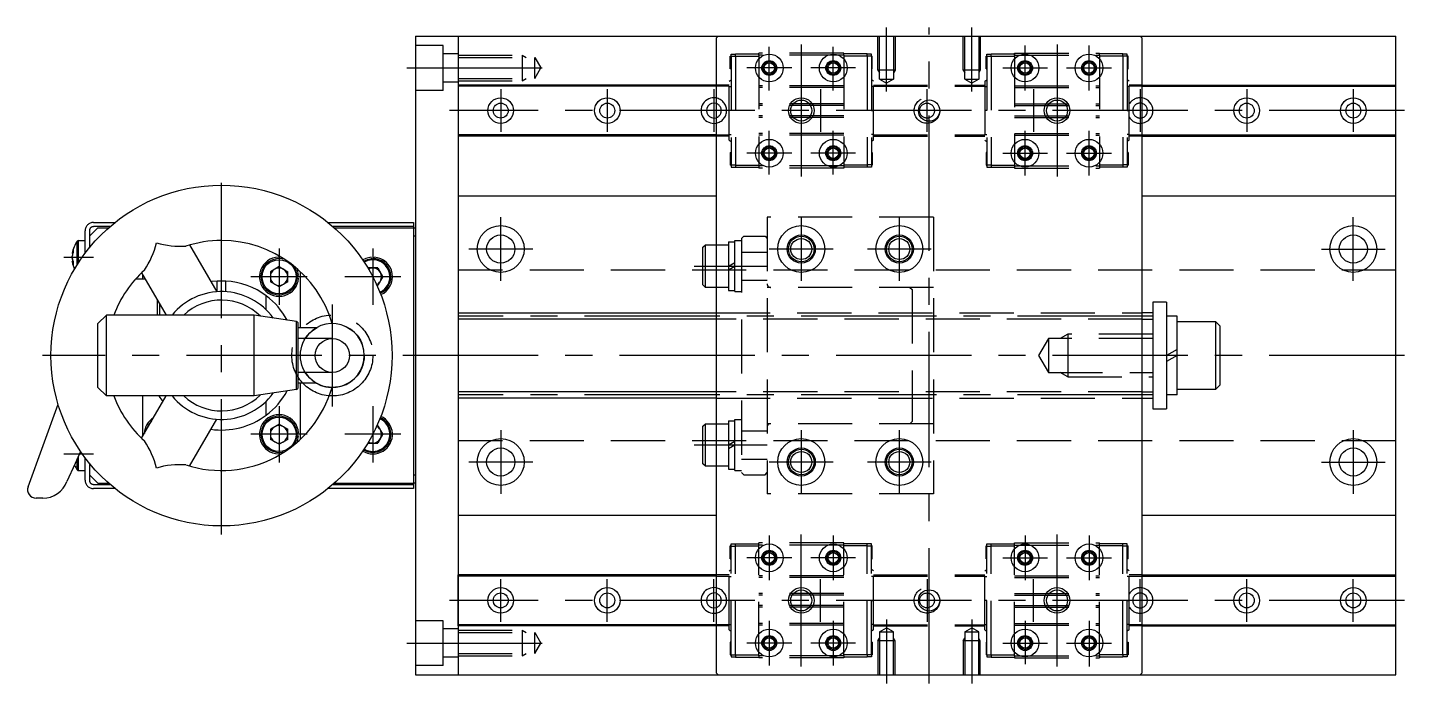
# Model space of a CAD drawing. Extents: x -106 to 482, y -54 to 363.
# Drawn here: x 158.9 to 481.9, y 208.6 to 362.6 of the extents above; entities that cross this region are included whole.
import ezdxf

# ---------------------------------------------------------------- set-up
doc = ezdxf.new("R2010")
doc.units = 0
for name, pattern in [('CENTER', [50.8, 31.75, -6.35, 6.35, -6.35]), ('DASHED', [19.05, 12.7, -6.35]), ('PHANTOM', [63.5, 31.75, -6.35, 6.35, -6.35, 6.35, -6.35])]:
    doc.linetypes.add(name, pattern=pattern)
doc.layers.get('0').update_dxf_attribs({"linetype": 'CONTINUOUS'})
doc.layers.add('CENTER', color=1, linetype='CENTER')

msp = doc.modelspace()

# ---------------------------------------------------------------- linework, layer by layer
at = {"color": 7, "linetype": 'CONTINUOUS'}
for p, q in [((249.89, 360.59), (479.89, 360.59)), ((249.89, 360.59), (249.89, 210.59)), ((259.89, 360.59), (259.89, 210.59)), ((320.39, 360.09), (320.89, 360.59)), ((320.39, 360.09), (320.39, 211.09)), ((420.39, 360.09), (419.89, 360.59)), ((420.39, 211.09), (420.39, 360.09)), ((479.89, 210.59), (479.89, 360.59)), ((320.39, 349.09), (259.89, 349.09)), ((259.89, 349.09), (259.89, 337.09)), ((420.39, 349.09), (479.89, 349.09)), ((320.39, 348.79), (259.89, 348.79)), ((420.39, 348.79), (479.89, 348.79)), ((320.39, 337.39), (259.89, 337.39)), ((320.39, 337.09), (259.89, 337.09)), ((420.39, 337.39), (479.89, 337.39)), ((420.39, 337.09), (479.89, 337.09)), ((259.89, 323.09), (320.39, 323.09)), ((420.39, 323.09), (479.89, 323.09)), ((175.39, 315.59), (173.39, 313.59)), ((175.39, 315.59), (177.93, 315.59)), ((230.85, 315.59), (249.39, 315.59)), ((249.39, 315.59), (249.39, 255.59)), ((249.39, 315.59), (249.89, 315.59)), ((249.89, 313.59), (249.39, 313.59)), ((170.55, 311.54), (170.55, 312.45)), ((170.55, 306.93), (170.55, 311.54)), ((170.84, 311.65), (170.84, 312.59)), ((170.84, 312.59), (172.39, 312.59)), ((170.84, 307.38), (170.84, 311.65)), ((196.91, 311.54), (203.26, 300.55)), ((317.29, 310.99), (317.89, 311.59)), ((317.29, 302.19), (317.29, 310.99)), ((317.89, 301.59), (317.89, 311.59)), ((317.89, 311.59), (320.39, 311.59)), ((169.37, 309.59), (169.37, 309.6)), ((169.37, 309.59), (169.37, 309.55)), ((169.37, 308.43), (169.37, 308.92)), ((169.37, 308.43), (169.37, 308.26)), ((169.37, 307.58), (169.37, 307.64)), ((239.56, 308.33), (239.53, 308.68)), ((240.22, 308.33), (240.25, 308.68)), ((185.66, 305.04), (191.4, 295.09)), ((185.89, 304.64), (185.89, 303.59)), ((186.29, 303.94), (186.32, 303.59)), ((217.89, 306.45), (215.85, 305.27)), ((215.85, 305.27), (215.85, 302.91)), ((217.89, 306.45), (219.93, 305.27)), ((219.93, 302.91), (219.93, 305.27)), ((222.13, 304.43), (222.47, 304.45)), ((222.13, 303.76), (222.47, 303.73)), ((222.89, 292.09), (222.89, 305.26)), ((241.07, 306.14), (238.71, 306.14)), ((241.07, 306.14), (242.25, 304.09)), ((242.25, 304.09), (241.07, 302.05)), ((184.26, 303.59), (186.49, 303.59)), ((203.39, 300.56), (203.39, 303.06)), ((205.39, 303.06), (203.39, 303.06)), ((205.39, 300.56), (205.39, 303.06)), ((217.89, 301.74), (215.85, 302.91)), ((219.93, 302.91), (217.89, 301.74)), ((240.85, 302.05), (241.07, 302.05)), ((317.89, 301.59), (317.29, 302.19)), ((320.39, 301.59), (317.89, 301.59)), ((189.39, 295.09), (189.39, 298.57)), ((189.89, 295.09), (189.89, 297.71)), ((214.89, 296.3), (214.89, 299.59)), ((422.89, 298.09), (422.89, 273.09)), ((426.09, 298.09), (422.89, 298.09)), ((426.09, 298.09), (426.09, 273.09)), ((177.39, 295.09), (175.39, 293.09)), ((212.06, 295.09), (177.39, 295.09)), ((177.39, 276.09), (177.39, 295.09)), ((212.06, 276.09), (212.06, 295.09)), ((221.97, 293.54), (212.06, 295.09)), ((259.89, 295.59), (320.39, 295.59)), ((422.89, 295.59), (420.39, 295.59)), ((422.89, 295.59), (422.89, 275.59)), ((426.09, 294.79), (426.09, 276.39)), ((428.59, 294.79), (426.09, 294.79)), ((428.59, 276.39), (428.59, 294.79)), ((175.39, 278.09), (175.39, 293.09)), ((221.97, 277.64), (221.97, 293.54)), ((222.39, 278.14), (222.39, 293.05)), ((226.65, 292.09), (222.39, 292.09)), ((428.59, 293.59), (437.59, 293.59)), ((437.59, 293.59), (437.59, 277.59)), ((437.59, 293.59), (438.59, 292.59)), ((438.59, 292.59), (438.59, 278.59)), ((230.39, 289.59), (222.39, 289.59)), ((428.59, 287.04), (426.09, 285.59)), ((428.59, 285.59), (426.09, 284.15)), ((230.39, 281.59), (222.39, 281.59)), ((177.39, 276.09), (175.39, 278.09)), ((226.65, 279.09), (222.39, 279.09)), ((222.89, 265.93), (222.89, 279.09)), ((438.59, 278.59), (437.59, 277.59)), ((212.06, 276.09), (177.39, 276.09)), ((185.66, 266.15), (191.4, 276.09)), ((185.89, 276.09), (185.89, 266.55)), ((221.97, 277.64), (212.06, 276.09)), ((214.89, 271.59), (214.89, 274.88)), ((320.39, 275.59), (259.89, 275.59)), ((420.39, 275.59), (422.89, 275.59)), ((428.59, 276.39), (426.09, 276.39)), ((437.59, 277.59), (428.59, 277.59)), ((159.01, 254.78), (166.06, 274.15)), ((422.89, 273.09), (426.09, 273.09)), ((196.91, 259.65), (203.26, 270.64)), ((217.89, 269.45), (215.85, 268.27)), ((215.85, 268.27), (215.85, 265.91)), ((217.89, 269.45), (219.93, 268.27)), ((219.93, 265.91), (219.93, 268.27)), ((241.07, 269.14), (240.85, 269.14)), ((241.07, 269.14), (242.25, 267.09)), ((317.29, 268.99), (317.89, 269.59)), ((317.29, 260.19), (317.29, 268.99)), ((317.89, 259.59), (317.89, 269.59)), ((317.89, 269.59), (320.39, 269.59)), ((217.89, 264.74), (215.85, 265.91)), ((219.93, 265.91), (217.89, 264.74)), ((222.13, 267.43), (222.47, 267.45)), ((222.13, 266.76), (222.47, 266.73)), ((238.71, 265.05), (241.07, 265.05)), ((242.25, 267.09), (241.07, 265.05)), ((170.84, 258.59), (170.84, 261.95)), ((170.55, 258.74), (170.55, 261.3)), ((170.84, 258.59), (172.39, 258.59)), ((173.39, 260.32), (173.39, 257.59)), ((317.89, 259.59), (317.29, 260.19)), ((320.39, 259.59), (317.89, 259.59)), ((173.39, 257.59), (175.39, 255.59)), ((175.39, 255.59), (177.93, 255.59)), ((230.85, 255.59), (249.39, 255.59)), ((249.39, 257.59), (249.89, 257.59)), ((249.89, 255.59), (249.39, 255.59)), ((162.47, 252.09), (160.89, 252.09)), ((259.89, 248.09), (320.39, 248.09)), ((420.39, 248.09), (479.89, 248.09)), ((320.39, 234.09), (259.89, 234.09)), ((259.89, 222.09), (259.89, 234.09)), ((320.39, 233.79), (259.89, 233.79)), ((420.39, 234.09), (479.89, 234.09)), ((420.39, 233.79), (479.89, 233.79)), ((320.39, 222.39), (259.89, 222.39)), ((320.39, 222.09), (259.89, 222.09)), ((420.39, 222.39), (479.89, 222.39)), ((420.39, 222.09), (479.89, 222.09)), ((249.89, 210.59), (479.89, 210.59)), ((320.39, 211.09), (320.89, 210.59)), ((420.39, 211.09), (419.89, 210.59))]:
    msp.add_line(p, q, dxfattribs=at)
at = {"color": 3, "linetype": 'DASHED'}
for p, q in [((358.39, 352.59), (358.39, 360.59)), ((358.77, 350.49), (358.77, 360.59)), ((362.01, 360.59), (362.01, 350.49)), ((362.39, 360.59), (362.39, 352.59)), ((378.39, 352.59), (378.39, 360.59)), ((378.77, 350.49), (378.77, 360.59)), ((382.01, 360.59), (382.01, 350.49)), ((382.39, 360.59), (382.39, 352.59)), ((256.39, 358.34), (249.89, 358.34)), ((256.39, 347.84), (256.39, 358.34)), ((259.89, 356.39), (256.39, 356.39)), ((259.89, 356.09), (274.89, 356.09)), ((259.89, 355.55), (277.89, 355.55)), ((274.89, 356.09), (274.89, 350.09)), ((274.89, 356.09), (275.83, 355.55)), ((277.89, 350.64), (277.89, 355.55)), ((277.89, 355.55), (279.31, 353.09)), ((323.74, 352.89), (323.74, 355.89)), ((323.74, 355.89), (323.94, 355.89)), ((323.94, 356.34), (324.94, 356.34)), ((323.94, 355.84), (323.94, 356.34)), ((323.94, 355.84), (323.94, 330.34)), ((323.94, 355.84), (324.94, 355.84)), ((324.94, 356.39), (330.44, 356.39)), ((324.94, 355.89), (324.94, 356.39)), ((324.94, 355.89), (324.94, 330.29)), ((324.94, 355.89), (330.44, 355.89)), ((350.34, 356.59), (330.44, 356.59)), ((330.44, 356.09), (330.44, 356.59)), ((330.44, 356.09), (330.44, 330.09)), ((350.34, 356.09), (330.44, 356.09)), ((350.34, 356.09), (350.34, 356.59)), ((355.84, 356.39), (350.34, 356.39)), ((350.34, 356.09), (350.34, 330.09)), ((355.84, 355.89), (350.34, 355.89)), ((355.84, 355.89), (355.84, 356.39)), ((356.84, 356.34), (355.84, 356.34)), ((355.84, 355.89), (355.84, 330.29)), ((356.84, 355.84), (355.84, 355.84)), ((356.84, 355.84), (356.84, 356.34)), ((356.84, 355.89), (357.04, 355.89)), ((356.84, 355.84), (356.84, 330.34)), ((357.04, 352.89), (357.04, 355.89)), ((383.94, 355.89), (383.74, 355.89)), ((383.74, 352.89), (383.74, 355.89)), ((383.94, 355.84), (383.94, 356.34)), ((383.94, 356.34), (384.94, 356.34)), ((383.94, 355.84), (383.94, 330.34)), ((383.94, 355.84), (384.94, 355.84)), ((384.94, 356.39), (390.44, 356.39)), ((384.94, 355.89), (384.94, 356.39)), ((384.94, 355.89), (384.94, 330.29)), ((384.94, 355.89), (390.44, 355.89)), ((390.44, 356.59), (390.44, 330.09)), ((390.44, 356.59), (410.34, 356.59)), ((390.44, 356.09), (390.44, 356.59)), ((390.44, 356.09), (410.34, 356.09)), ((410.34, 356.09), (410.34, 356.59)), ((415.84, 356.39), (410.34, 356.39)), ((410.34, 356.09), (410.34, 330.09)), ((415.84, 355.89), (410.34, 355.89)), ((415.84, 355.89), (415.84, 356.39)), ((416.84, 356.34), (415.84, 356.34)), ((415.84, 355.89), (415.84, 330.29)), ((416.84, 355.84), (415.84, 355.84)), ((416.84, 355.84), (416.84, 356.34)), ((417.04, 355.89), (416.84, 355.89)), ((416.84, 355.84), (416.84, 330.34)), ((417.04, 352.89), (417.04, 355.89)), ((277.89, 350.64), (279.31, 353.09)), ((323.94, 352.89), (323.74, 352.89)), ((357.04, 352.89), (356.84, 352.89)), ((362.39, 352.59), (358.39, 352.59)), ((358.39, 352.59), (358.77, 351.94)), ((362.39, 352.59), (362.01, 351.94)), ((382.39, 352.59), (378.39, 352.59)), ((378.39, 352.59), (378.77, 351.94)), ((382.39, 352.59), (382.01, 351.94)), ((383.74, 352.89), (383.94, 352.89)), ((416.84, 352.89), (417.04, 352.89)), ((259.89, 349.79), (256.39, 349.79)), ((259.89, 350.64), (277.89, 350.64)), ((259.89, 350.09), (274.89, 350.09)), ((274.89, 350.09), (275.83, 350.64)), ((323.44, 349.09), (320.39, 349.09)), ((323.44, 350.02), (323.94, 350.32)), ((323.44, 336.16), (323.44, 350.02)), ((350.34, 348.89), (330.44, 348.89)), ((357.34, 350.02), (356.84, 350.32)), ((357.34, 336.16), (357.34, 350.02)), ((357.34, 349.09), (383.44, 349.09)), ((358.77, 350.49), (362.01, 350.49)), ((358.77, 350.49), (360.39, 349.56)), ((362.01, 350.49), (360.39, 349.56)), ((378.77, 350.49), (380.39, 349.56)), ((378.77, 350.49), (382.01, 350.49)), ((382.01, 350.49), (380.39, 349.56)), ((383.44, 350.02), (383.94, 350.32)), ((383.44, 350.02), (383.44, 336.16)), ((390.44, 348.89), (410.34, 348.89)), ((417.34, 350.02), (416.84, 350.32)), ((417.34, 336.16), (417.34, 350.02)), ((420.39, 349.09), (417.34, 349.09)), ((256.39, 347.84), (249.89, 347.84)), ((323.44, 348.79), (320.39, 348.79)), ((323.44, 348.72), (323.94, 348.72)), ((350.34, 348.49), (330.44, 348.49)), ((357.34, 348.72), (356.84, 348.72)), ((357.34, 348.79), (383.44, 348.79)), ((383.44, 348.72), (383.94, 348.72)), ((390.44, 348.49), (410.34, 348.49)), ((417.34, 348.72), (416.84, 348.72)), ((420.39, 348.79), (417.34, 348.79)), ((323.94, 343.09), (323.44, 343.09)), ((350.34, 344.69), (330.44, 344.69)), ((350.34, 344.29), (330.44, 344.29)), ((356.84, 343.09), (357.34, 343.09)), ((383.94, 343.09), (383.44, 343.09)), ((390.44, 344.69), (410.34, 344.69)), ((390.44, 344.29), (410.34, 344.29)), ((416.84, 343.09), (417.34, 343.09)), ((350.34, 341.89), (330.44, 341.89)), ((350.34, 341.49), (330.44, 341.49)), ((390.44, 341.89), (410.34, 341.89)), ((390.44, 341.49), (410.34, 341.49)), ((320.39, 337.39), (323.44, 337.39)), ((323.44, 337.09), (320.39, 337.09)), ((323.44, 337.46), (323.94, 337.46)), ((323.44, 336.16), (323.94, 335.86)), ((350.34, 337.69), (330.44, 337.69)), ((350.34, 337.29), (330.44, 337.29)), ((357.34, 337.46), (356.84, 337.46)), ((357.34, 336.16), (356.84, 335.86)), ((357.34, 337.39), (383.44, 337.39)), ((357.34, 337.09), (383.44, 337.09)), ((383.44, 337.46), (383.94, 337.46)), ((383.44, 336.16), (383.94, 335.86)), ((390.44, 337.69), (410.34, 337.69)), ((390.44, 337.29), (410.34, 337.29)), ((417.34, 337.46), (416.84, 337.46)), ((417.34, 336.16), (416.84, 335.86)), ((417.34, 337.39), (420.39, 337.39)), ((420.39, 337.09), (417.34, 337.09)), ((323.74, 333.29), (323.94, 333.29)), ((323.74, 333.29), (323.74, 330.29)), ((356.84, 333.29), (357.04, 333.29)), ((357.04, 333.29), (357.04, 330.29)), ((383.94, 333.29), (383.74, 333.29)), ((383.74, 333.29), (383.74, 330.29)), ((417.04, 333.29), (416.84, 333.29)), ((417.04, 333.29), (417.04, 330.29)), ((323.94, 330.29), (323.74, 330.29)), ((323.94, 330.34), (323.94, 329.84)), ((323.94, 330.34), (324.94, 330.34)), ((323.94, 329.84), (324.94, 329.84)), ((324.94, 330.29), (330.44, 330.29)), ((324.94, 330.29), (324.94, 329.79)), ((324.94, 329.79), (330.44, 329.79)), ((350.34, 330.09), (330.44, 330.09)), ((330.44, 330.09), (330.44, 329.59)), ((350.34, 329.59), (330.44, 329.59)), ((355.84, 330.29), (350.34, 330.29)), ((350.34, 330.09), (350.34, 329.59)), ((355.84, 329.79), (350.34, 329.79)), ((356.84, 330.34), (355.84, 330.34)), ((355.84, 330.29), (355.84, 329.79)), ((356.84, 329.84), (355.84, 329.84)), ((356.84, 330.34), (356.84, 329.84)), ((357.04, 330.29), (356.84, 330.29)), ((383.74, 330.29), (383.94, 330.29)), ((383.94, 330.34), (383.94, 329.84)), ((383.94, 330.34), (384.94, 330.34)), ((383.94, 329.84), (384.94, 329.84)), ((384.94, 330.29), (390.44, 330.29)), ((384.94, 330.29), (384.94, 329.79)), ((384.94, 329.79), (390.44, 329.79)), ((390.44, 330.09), (410.34, 330.09)), ((390.44, 330.09), (390.44, 329.59)), ((390.44, 329.59), (410.34, 329.59)), ((415.84, 330.29), (410.34, 330.29)), ((410.34, 330.09), (410.34, 329.59)), ((415.84, 329.79), (410.34, 329.79)), ((416.84, 330.34), (415.84, 330.34)), ((415.84, 330.29), (415.84, 329.79)), ((416.84, 329.84), (415.84, 329.84)), ((416.84, 330.34), (416.84, 329.84)), ((416.84, 330.29), (417.04, 330.29)), ((332.39, 318.09), (332.39, 253.09)), ((371.39, 318.09), (332.39, 318.09)), ((371.39, 318.09), (371.39, 253.09)), ((326.89, 313.59), (326.39, 313.09)), ((326.89, 313.59), (331.89, 313.59)), ((331.89, 313.59), (332.39, 313.09)), ((320.39, 311.59), (323.29, 311.59)), ((323.29, 312.29), (323.29, 300.89)), ((323.29, 312.29), (324.79, 312.29)), ((324.79, 300.59), (324.79, 312.59)), ((324.79, 312.59), (326.39, 312.59)), ((326.39, 313.09), (326.39, 258.09)), ((323.29, 306.59), (324.79, 307.46)), ((326.39, 309.89), (332.39, 309.89)), ((479.89, 305.59), (259.89, 305.59)), ((323.29, 305.73), (324.79, 306.59)), ((323.29, 301.59), (320.39, 301.59)), ((323.29, 300.89), (324.79, 300.89)), ((324.79, 300.59), (326.39, 300.59)), ((326.39, 303.29), (332.39, 303.29)), ((371.39, 301.59), (332.39, 301.59)), ((365.89, 301.59), (366.39, 301.09)), ((366.39, 301.09), (366.39, 270.09)), ((320.39, 295.59), (420.39, 295.59)), ((420.39, 294.09), (320.39, 294.09)), ((398.39, 289.59), (396.08, 285.59)), ((422.89, 289.59), (398.39, 289.59)), ((398.39, 289.59), (398.39, 281.59)), ((402.89, 290.59), (401.16, 289.59)), ((422.89, 290.59), (402.89, 290.59)), ((402.89, 290.59), (402.89, 280.59)), ((396.08, 285.59), (398.39, 281.59)), ((398.39, 281.59), (422.89, 281.59)), ((402.89, 280.59), (401.16, 281.59)), ((402.89, 280.59), (422.89, 280.59)), ((420.39, 277.09), (320.39, 277.09)), ((320.39, 275.59), (420.39, 275.59)), ((320.39, 269.59), (323.29, 269.59)), ((323.29, 270.29), (323.29, 258.89)), ((323.29, 270.29), (324.79, 270.29)), ((324.79, 258.59), (324.79, 270.59)), ((324.79, 270.59), (326.39, 270.59)), ((371.39, 269.59), (332.39, 269.59)), ((366.39, 270.09), (365.89, 269.59)), ((479.89, 265.59), (259.89, 265.59)), ((323.29, 264.59), (324.79, 265.46)), ((326.39, 267.89), (332.39, 267.89)), ((323.29, 263.73), (324.79, 264.59)), ((323.29, 259.59), (320.39, 259.59)), ((323.29, 258.89), (324.79, 258.89)), ((324.79, 258.59), (326.39, 258.59)), ((326.39, 261.29), (332.39, 261.29)), ((326.89, 257.59), (326.39, 258.09)), ((326.89, 257.59), (331.89, 257.59)), ((331.89, 257.59), (332.39, 258.09)), ((371.39, 253.09), (332.39, 253.09)), ((323.94, 240.89), (323.74, 240.89)), ((323.74, 237.89), (323.74, 240.89)), ((323.94, 241.34), (324.94, 241.34)), ((323.94, 240.84), (323.94, 241.34)), ((323.94, 215.34), (323.94, 240.84)), ((323.94, 240.84), (324.94, 240.84)), ((324.94, 241.39), (330.44, 241.39)), ((324.94, 240.89), (324.94, 241.39)), ((324.94, 215.29), (324.94, 240.89)), ((324.94, 240.89), (330.44, 240.89)), ((350.34, 241.59), (330.44, 241.59)), ((330.44, 241.09), (330.44, 241.59)), ((350.34, 241.09), (330.44, 241.09)), ((330.44, 215.09), (330.44, 241.09)), ((350.34, 241.09), (350.34, 241.59)), ((355.84, 241.39), (350.34, 241.39)), ((350.34, 215.09), (350.34, 241.09)), ((355.84, 240.89), (350.34, 240.89)), ((355.84, 240.89), (355.84, 241.39)), ((356.84, 241.34), (355.84, 241.34)), ((355.84, 215.29), (355.84, 240.89)), ((356.84, 240.84), (355.84, 240.84)), ((356.84, 240.84), (356.84, 241.34)), ((357.04, 240.89), (356.84, 240.89)), ((356.84, 215.34), (356.84, 240.84)), ((357.04, 237.89), (357.04, 240.89)), ((383.74, 240.89), (383.94, 240.89)), ((383.74, 237.89), (383.74, 240.89)), ((383.94, 240.84), (383.94, 241.34)), ((383.94, 241.34), (384.94, 241.34)), ((383.94, 215.34), (383.94, 240.84)), ((383.94, 240.84), (384.94, 240.84)), ((384.94, 241.39), (390.44, 241.39)), ((384.94, 240.89), (384.94, 241.39)), ((384.94, 215.29), (384.94, 240.89)), ((384.94, 240.89), (390.44, 240.89)), ((390.44, 241.59), (410.34, 241.59)), ((390.44, 241.09), (390.44, 241.59)), ((390.44, 215.09), (390.44, 241.09)), ((390.44, 241.09), (410.34, 241.09)), ((410.34, 241.09), (410.34, 241.59)), ((415.84, 241.39), (410.34, 241.39)), ((410.34, 215.09), (410.34, 241.09)), ((415.84, 240.89), (410.34, 240.89)), ((415.84, 240.89), (415.84, 241.39)), ((416.84, 241.34), (415.84, 241.34)), ((415.84, 215.29), (415.84, 240.89)), ((416.84, 240.84), (415.84, 240.84)), ((416.84, 240.84), (416.84, 241.34)), ((416.84, 240.89), (417.04, 240.89)), ((416.84, 215.34), (416.84, 240.84)), ((417.04, 237.89), (417.04, 240.89)), ((323.74, 237.89), (323.94, 237.89)), ((356.84, 237.89), (357.04, 237.89)), ((383.94, 237.89), (383.74, 237.89)), ((417.04, 237.89), (416.84, 237.89)), ((323.44, 234.09), (320.39, 234.09)), ((320.39, 233.79), (323.44, 233.79)), ((323.44, 235.02), (323.94, 235.32)), ((323.44, 221.16), (323.44, 235.02)), ((323.44, 233.72), (323.94, 233.72)), ((350.34, 233.89), (330.44, 233.89)), ((350.34, 233.49), (330.44, 233.49)), ((357.34, 235.02), (356.84, 235.32)), ((357.34, 233.72), (356.84, 233.72)), ((357.34, 221.16), (357.34, 235.02)), ((357.34, 234.09), (383.44, 234.09)), ((357.34, 233.79), (383.44, 233.79)), ((383.44, 235.02), (383.94, 235.32)), ((383.44, 221.16), (383.44, 235.02)), ((383.44, 233.72), (383.94, 233.72)), ((390.44, 233.89), (410.34, 233.89)), ((390.44, 233.49), (410.34, 233.49)), ((417.34, 235.02), (416.84, 235.32)), ((417.34, 233.72), (416.84, 233.72)), ((417.34, 221.16), (417.34, 235.02)), ((420.39, 234.09), (417.34, 234.09)), ((417.34, 233.79), (420.39, 233.79)), ((350.34, 229.69), (330.44, 229.69)), ((390.44, 229.69), (410.34, 229.69)), ((323.94, 228.09), (323.44, 228.09)), ((350.34, 229.29), (330.44, 229.29)), ((350.34, 226.89), (330.44, 226.89)), ((350.34, 226.49), (330.44, 226.49)), ((356.84, 228.09), (357.34, 228.09)), ((383.94, 228.09), (383.44, 228.09)), ((390.44, 229.29), (410.34, 229.29)), ((390.44, 226.89), (410.34, 226.89)), ((390.44, 226.49), (410.34, 226.49)), ((416.84, 228.09), (417.34, 228.09)), ((256.39, 223.34), (249.89, 223.34)), ((256.39, 212.84), (256.39, 223.34)), ((259.89, 221.39), (256.39, 221.39)), ((259.89, 221.09), (274.89, 221.09)), ((259.89, 220.55), (277.89, 220.55)), ((274.89, 221.09), (274.89, 215.09)), ((274.89, 221.09), (275.83, 220.55)), ((277.89, 215.64), (277.89, 220.55)), ((277.89, 220.55), (279.31, 218.09)), ((323.44, 222.39), (320.39, 222.39)), ((323.44, 222.09), (320.39, 222.09)), ((323.44, 222.46), (323.94, 222.46)), ((323.44, 221.16), (323.94, 220.86)), ((350.34, 222.69), (330.44, 222.69)), ((350.34, 222.29), (330.44, 222.29)), ((357.34, 222.46), (356.84, 222.46)), ((357.34, 221.16), (356.84, 220.86)), ((357.34, 222.39), (383.44, 222.39)), ((357.34, 222.09), (383.44, 222.09)), ((358.77, 220.69), (360.39, 221.63)), ((358.77, 220.69), (358.77, 210.59)), ((358.77, 220.69), (362.01, 220.69)), ((362.01, 220.69), (360.39, 221.63)), ((362.01, 210.59), (362.01, 220.69)), ((378.77, 220.69), (380.39, 221.63)), ((378.77, 220.69), (378.77, 210.59)), ((378.77, 220.69), (382.01, 220.69)), ((382.01, 220.69), (380.39, 221.63)), ((382.01, 210.59), (382.01, 220.69)), ((383.44, 222.46), (383.94, 222.46)), ((383.44, 221.16), (383.94, 220.86)), ((390.44, 222.69), (410.34, 222.69)), ((390.44, 222.29), (410.34, 222.29)), ((417.34, 222.46), (416.84, 222.46)), ((417.34, 221.16), (416.84, 220.86)), ((420.39, 222.39), (417.34, 222.39)), ((420.39, 222.09), (417.34, 222.09)), ((277.89, 215.64), (279.31, 218.09)), ((323.74, 218.29), (323.74, 215.29)), ((323.94, 218.29), (323.74, 218.29)), ((357.04, 218.29), (356.84, 218.29)), ((357.04, 218.29), (357.04, 215.29)), ((358.39, 218.59), (358.77, 219.25)), ((358.39, 218.59), (358.39, 210.59)), ((362.39, 218.59), (358.39, 218.59)), ((362.39, 218.59), (362.01, 219.25)), ((362.39, 210.59), (362.39, 218.59)), ((378.39, 218.59), (378.77, 219.25)), ((378.39, 218.59), (378.39, 210.59)), ((382.39, 218.59), (378.39, 218.59)), ((382.39, 218.59), (382.01, 219.25)), ((382.39, 210.59), (382.39, 218.59)), ((383.74, 218.29), (383.74, 215.29)), ((383.74, 218.29), (383.94, 218.29)), ((416.84, 218.29), (417.04, 218.29)), ((417.04, 218.29), (417.04, 215.29)), ((259.89, 214.79), (256.39, 214.79)), ((259.89, 215.64), (277.89, 215.64)), ((259.89, 215.09), (274.89, 215.09)), ((274.89, 215.09), (275.83, 215.64)), ((323.74, 215.29), (323.94, 215.29)), ((323.94, 215.34), (324.94, 215.34)), ((323.94, 215.34), (323.94, 214.84)), ((323.94, 214.84), (324.94, 214.84)), ((324.94, 215.29), (330.44, 215.29)), ((324.94, 215.29), (324.94, 214.79)), ((324.94, 214.79), (330.44, 214.79)), ((350.34, 215.09), (330.44, 215.09)), ((330.44, 215.09), (330.44, 214.59)), ((350.34, 214.59), (330.44, 214.59)), ((355.84, 215.29), (350.34, 215.29)), ((350.34, 215.09), (350.34, 214.59)), ((355.84, 214.79), (350.34, 214.79)), ((356.84, 215.34), (355.84, 215.34)), ((355.84, 215.29), (355.84, 214.79)), ((356.84, 214.84), (355.84, 214.84)), ((356.84, 215.34), (356.84, 214.84)), ((356.84, 215.29), (357.04, 215.29)), ((383.94, 215.29), (383.74, 215.29)), ((383.94, 215.34), (383.94, 214.84)), ((383.94, 215.34), (384.94, 215.34)), ((383.94, 214.84), (384.94, 214.84)), ((384.94, 215.29), (390.44, 215.29)), ((384.94, 215.29), (384.94, 214.79)), ((384.94, 214.79), (390.44, 214.79)), ((390.44, 215.09), (410.34, 215.09)), ((390.44, 215.09), (390.44, 214.59)), ((390.44, 214.59), (410.34, 214.59)), ((415.84, 215.29), (410.34, 215.29)), ((410.34, 215.09), (410.34, 214.59)), ((415.84, 214.79), (410.34, 214.79)), ((416.84, 215.34), (415.84, 215.34)), ((415.84, 215.29), (415.84, 214.79)), ((416.84, 214.84), (415.84, 214.84)), ((416.84, 215.34), (416.84, 214.84)), ((417.04, 215.29), (416.84, 215.29)), ((256.39, 212.84), (249.89, 212.84))]:
    msp.add_line(p, q, dxfattribs=at)
at = {"color": 3, "linetype": 'PHANTOM'}
for p, q in [((174.39, 316.84), (179.42, 316.84)), ((229.36, 316.84), (249.39, 316.84)), ((249.39, 316.84), (249.39, 315.84)), ((172.39, 309.59), (172.39, 314.84)), ((173.39, 314.84), (173.39, 310.87)), ((178.22, 315.84), (174.39, 315.84)), ((249.39, 315.84), (230.56, 315.84)), ((249.39, 315.84), (249.39, 315.59)), ((172.39, 256.34), (172.39, 261.59)), ((173.39, 260.32), (173.39, 256.34)), ((174.39, 255.34), (178.22, 255.34)), ((230.56, 255.34), (249.39, 255.34)), ((249.39, 255.59), (249.39, 255.34)), ((249.39, 255.34), (249.39, 254.34)), ((179.42, 254.34), (174.39, 254.34)), ((249.39, 254.34), (229.36, 254.34))]:
    msp.add_line(p, q, dxfattribs=at)
at = {"color": 3, "linetype": 'CONTINUOUS'}
for p, q in [((320.39, 294.09), (259.89, 294.09)), ((420.39, 294.09), (422.89, 294.09)), ((320.39, 277.09), (259.89, 277.09)), ((420.39, 277.09), (422.89, 277.09))]:
    msp.add_line(p, q, dxfattribs=at)
at = {"color": 7, "linetype": 'CONTINUOUS', "flags": 128}
for points in [[(239.53, 308.68), (238.28, 308.4), (237.51, 308.03)], [(237.7, 307.74), (238.64, 308.15), (239.89, 308.34)], [(239.89, 308.09), (238.71, 307.92), (237.84, 307.53)], [(222.47, 304.45), (222.2, 305.7), (222.08, 305.99)], [(203.39, 303.06), (202.11, 302.94), (201.89, 302.91)], [(222.08, 265.2), (222.2, 265.49), (222.47, 266.73)], [(171.33, 263.07), (170.06, 260.21), (168.11, 256.04)]]:
    msp.add_lwpolyline(points, dxfattribs=at)
at = {"color": 7, "linetype": 'CONTINUOUS'}
for centre, radius in [((332.89, 353.09), 3.25), ((347.89, 353.09), 3.25), ((392.89, 353.09), 3.25), ((407.89, 353.09), 3.25), ((332.89, 353.09), 1.75), ((332.89, 353.09), 1.23), ((347.89, 353.09), 1.75), ((347.89, 353.09), 1.23), ((392.89, 353.09), 1.75), ((392.89, 353.09), 1.23), ((407.89, 353.09), 1.75), ((407.89, 353.09), 1.23), ((269.89, 343.09), 3), ((294.89, 343.09), 3), ((444.89, 343.09), 3), ((469.89, 343.09), 3), ((269.89, 343.09), 1.75), ((294.89, 343.09), 1.75), ((340.39, 343.09), 2.46), ((370.39, 343.09), 2.5), ((400.39, 343.09), 2.46), ((444.89, 343.09), 1.75), ((469.89, 343.09), 1.75), ((332.89, 333.09), 3.25), ((347.89, 333.09), 3.25), ((392.89, 333.09), 3.25), ((407.89, 333.09), 3.25), ((332.89, 333.09), 1.75), ((332.89, 333.09), 1.23), ((347.89, 333.09), 1.75), ((347.89, 333.09), 1.23), ((392.89, 333.09), 1.75), ((392.89, 333.09), 1.23), ((407.89, 333.09), 1.75), ((407.89, 333.09), 1.23), ((204.39, 285.59), 40), ((269.89, 310.59), 5.5), ((269.89, 310.59), 3.3), ((340.39, 310.59), 5.5), ((340.39, 310.59), 3.3), ((363.39, 310.59), 5.5), ((363.39, 310.59), 3.3), ((469.89, 310.59), 5.5), ((469.89, 310.59), 3.3), ((340.39, 310.59), 2.46), ((363.39, 310.59), 2.46), ((217.89, 304.09), 4), ((230.39, 285.59), 4), ((217.89, 267.09), 4), ((269.89, 260.59), 5.5), ((340.39, 260.59), 5.5), ((363.39, 260.59), 5.5), ((469.89, 260.59), 5.5), ((269.89, 260.59), 3.3), ((340.39, 260.59), 3.3), ((340.39, 260.59), 2.46), ((363.39, 260.59), 3.3), ((363.39, 260.59), 2.46), ((469.89, 260.59), 3.3), ((332.89, 238.09), 3.25), ((332.89, 238.09), 1.75), ((332.89, 238.09), 1.23), ((347.89, 238.09), 3.25), ((347.89, 238.09), 1.75), ((347.89, 238.09), 1.23), ((392.89, 238.09), 3.25), ((392.89, 238.09), 1.75), ((392.89, 238.09), 1.23), ((407.89, 238.09), 3.25), ((407.89, 238.09), 1.75), ((407.89, 238.09), 1.23), ((269.89, 228.09), 3), ((269.89, 228.09), 1.75), ((294.89, 228.09), 3), ((294.89, 228.09), 1.75), ((340.39, 228.09), 2.46), ((370.39, 228.09), 2.5), ((400.39, 228.09), 2.46), ((444.89, 228.09), 3), ((444.89, 228.09), 1.75), ((469.89, 228.09), 3), ((469.89, 228.09), 1.75), ((332.89, 218.09), 3.25), ((332.89, 218.09), 1.75), ((347.89, 218.09), 3.25), ((347.89, 218.09), 1.75), ((392.89, 218.09), 3.25), ((392.89, 218.09), 1.75), ((407.89, 218.09), 3.25), ((407.89, 218.09), 1.75), ((332.89, 218.09), 1.23), ((347.89, 218.09), 1.23), ((392.89, 218.09), 1.23), ((407.89, 218.09), 1.23)]:
    msp.add_circle(centre, radius, dxfattribs=at)
at = {"color": 3, "linetype": 'CONTINUOUS'}
for centre, radius in [((332.89, 353.09), 1.5), ((347.89, 353.09), 1.5), ((392.89, 353.09), 1.5), ((407.89, 353.09), 1.5), ((340.39, 343.09), 3), ((400.39, 343.09), 3), ((332.89, 333.09), 1.5), ((347.89, 333.09), 1.5), ((392.89, 333.09), 1.5), ((407.89, 333.09), 1.5), ((340.39, 310.59), 3), ((363.39, 310.59), 3), ((340.39, 260.59), 3), ((363.39, 260.59), 3), ((332.89, 238.09), 1.5), ((347.89, 238.09), 1.5), ((392.89, 238.09), 1.5), ((407.89, 238.09), 1.5), ((340.39, 228.09), 3), ((400.39, 228.09), 3), ((332.89, 218.09), 1.5), ((347.89, 218.09), 1.5), ((392.89, 218.09), 1.5), ((407.89, 218.09), 1.5)]:
    msp.add_circle(centre, radius, dxfattribs=at)
at = {"color": 3, "linetype": 'DASHED'}
for centre, radius in [((369.89, 343.09), 3), ((369.89, 343.09), 1.75), ((369.89, 228.09), 3), ((369.89, 228.09), 1.75)]:
    msp.add_circle(centre, radius, dxfattribs=at)
at = {"color": 3, "linetype": 'PHANTOM'}
for radius in [9.5, 7.5]:
    msp.add_circle((230.39, 285.59), radius, dxfattribs=at)
at = {"color": 7, "linetype": 'CONTINUOUS'}
for centre, radius, start, end in [((319.89, 343.09), 3, 80.4059, 279.5941), ((419.89, 343.09), 3, 279.5941, 80.4059), ((319.89, 343.09), 1.75, 73.3985, 286.6015), ((419.89, 343.09), 1.75, 286.6015, 73.3985), ((175.79, 308.59), 6.5, 143.6416, 171.0688), ((173.29, 308.89), 3.99, 157.0745, 169.8906), ((172.6, 310.11), 2.99, 173.6264, 186.3736), ((170.84, 312.23), 0.36, 90, 143.6416), ((169.98, 316.65), 19.69, 326.0128, 346.4553), ((194.64, 330.38), 19.15, 253.2378, 274.2351), ((204.39, 285.59), 27, 90, 107.9696), ((204.39, 285.59), 27, 16.127, 90), ((173.29, 308.22), 3.99, 157.0745, 169.8906), ((172.29, 309.05), 2.99, 192.0034, 206.6964), ((173.29, 308.96), 3.99, 190.1094, 202.9255), ((172.29, 308.26), 2.99, 192.0034, 206.6964), ((175.79, 308.59), 6.5, 188.9312, 204.9749), ((173.8, 307.31), 4.19, 174.6164, 185.3836), ((217.89, 304.09), 4.6, 83.404, 355.5), ((217.89, 304.09), 4.25, 70.5997, 0), ((239.89, 304.09), 4.25, 294.0607, 90), ((239.89, 304.09), 4, 294.2136, 90), ((239.89, 304.09), 4.6, 293.8418, 85.5), ((204.39, 285.59), 27, 132.0501, 159.4003), ((217.89, 304.09), 2.04, 120, 180), ((217.89, 304.09), 2.04, 180, 240), ((217.89, 304.09), 2.04, 60, 120), ((217.89, 304.09), 2.04, 0, 60), ((217.89, 304.09), 2.04, 300, 0), ((217.89, 304.09), 4.25, 0, 37.1616), ((239.89, 304.09), 2.04, 90, 119.8634), ((239.89, 304.09), 2.04, 30, 90), ((239.89, 304.09), 2.04, 330, 30), ((204.39, 285.59), 15, 35.9227, 140.7007), ((204.39, 285.59), 17.5, 53.1301, 86.7242), ((217.89, 304.09), 2.04, 240, 300), ((239.89, 304.09), 2.04, 295.1871, 330), ((204.39, 285.59), 13, 45.5202, 133.0444), ((204.39, 285.59), 17.5, 28.2719, 53.1301), ((221.89, 293.05), 0.5, 0, 81.115), ((230.39, 285.59), 7.5, 212.2338, 147.7726), ((204.39, 285.59), 27, 252.0545, 343.873), ((221.89, 278.14), 0.5, 278.885, 0), ((204.39, 285.59), 27, 200.6015, 227.9613), ((204.39, 285.59), 17.5, 212.8799, 218.1963), ((204.39, 285.59), 15, 219.3032, 324.0755), ((204.39, 285.59), 13, 226.9606, 314.475), ((204.39, 285.59), 17.5, 306.8699, 331.7281), ((204.39, 285.59), 17.5, 261.8037, 306.8699), ((217.89, 267.09), 4.6, 4.5, 276.596), ((217.89, 267.09), 4.25, 0, 289.4003), ((190.89, 267.09), 4.6, 121.9231, 178.0769), ((190.89, 267.09), 4.25, 132.7419, 167.2581), ((217.89, 267.09), 2.04, 120, 180), ((217.89, 267.09), 2.04, 60, 120), ((217.89, 267.09), 2.04, 0, 60), ((239.89, 267.09), 4.6, 238.7914, 66.1582), ((239.89, 267.09), 4.25, 239.0102, 65.9393), ((239.89, 267.09), 4, 239.1631, 65.7864), ((239.89, 267.09), 2.04, 30, 64.8129), ((239.89, 267.09), 2.04, 330, 30), ((169.98, 254.54), 19.69, 13.5447, 33.9872), ((217.89, 267.09), 2.04, 180, 240), ((217.89, 267.09), 2.04, 240, 300), ((217.89, 267.09), 2.04, 300, 0), ((217.89, 267.09), 4.25, 322.8384, 0), ((239.89, 267.09), 2.04, 240.1366, 270), ((239.89, 267.09), 2.04, 270, 330), ((175.79, 262.59), 6.5, 205.0209, 216.3584), ((170.84, 258.95), 0.36, 216.3584, 270), ((194.64, 240.81), 19.15, 85.7649, 106.7622), ((162.47, 258.09), 6, 270, 340), ((160.89, 254.09), 2, 160, 270), ((319.89, 228.09), 3, 80.4059, 279.5941), ((319.89, 228.09), 1.75, 73.3985, 286.6015), ((419.89, 228.09), 3, 279.5941, 80.4059), ((419.89, 228.09), 1.75, 286.6015, 73.3985)]:
    msp.add_arc(centre, radius, start, end, dxfattribs=at)
at = {"color": 3, "linetype": 'DASHED'}
for centre, radius, start, end in [((319.89, 343.09), 3, 279.5941, 80.4059), ((419.89, 343.09), 3, 80.4059, 148.2117), ((319.89, 343.09), 1.75, 286.6015, 73.3985), ((419.89, 343.09), 1.75, 73.3985, 286.6015), ((419.89, 343.09), 3, 211.7883, 279.5941), ((333.19, 302.39), 0.8, 180, 270), ((333.19, 268.79), 0.8, 90, 180), ((319.89, 228.09), 3, 279.5941, 80.4059), ((319.89, 228.09), 1.75, 286.6015, 73.3985), ((419.89, 228.09), 3, 80.4059, 148.2117), ((419.89, 228.09), 1.75, 73.3985, 286.6015), ((419.89, 228.09), 3, 211.7883, 279.5941)]:
    msp.add_arc(centre, radius, start, end, dxfattribs=at)
at = {"color": 3, "linetype": 'PHANTOM'}
for centre, radius, start, end in [((174.39, 314.84), 2, 90, 180), ((174.39, 314.84), 1, 90, 180), ((174.39, 256.34), 2, 180, 270), ((174.39, 256.34), 1, 180, 270)]:
    msp.add_arc(centre, radius, start, end, dxfattribs=at)
at = {"layer": 'CENTER', "color": 1, "linetype": 'CENTER'}
for p, q in [((360.39, 347.56), (360.39, 362.59)), ((370.39, 208.59), (370.39, 362.59)), ((380.39, 347.56), (380.39, 362.59)), ((340.39, 358.59), (340.39, 327.59)), ((400.39, 358.59), (400.39, 327.59)), ((332.89, 347.84), (332.89, 358.09)), ((347.89, 347.84), (347.89, 358.09)), ((392.89, 347.84), (392.89, 358.34)), ((407.89, 347.84), (407.89, 358.34)), ((247.89, 353.09), (281.31, 353.09)), ((338.14, 353.09), (327.64, 353.09)), ((353.14, 353.09), (342.64, 353.09)), ((387.64, 353.09), (398.14, 353.09)), ((402.64, 353.09), (413.14, 353.09)), ((269.89, 348.09), (269.89, 338.09)), ((294.89, 348.09), (294.89, 338.09)), ((319.89, 348.09), (319.89, 338.09)), ((344.89, 348.09), (344.89, 338.09)), ((369.89, 338.09), (369.89, 348.09)), ((394.89, 348.09), (394.89, 338.09)), ((419.89, 348.09), (419.89, 338.09)), ((444.89, 348.09), (444.89, 338.09)), ((469.89, 348.09), (469.89, 338.09)), ((481.89, 343.09), (257.89, 343.09)), ((332.89, 328.09), (332.89, 338.34)), ((347.89, 328.09), (347.89, 338.34)), ((392.89, 327.84), (392.89, 338.34)), ((407.89, 327.84), (407.89, 338.34)), ((338.14, 333.09), (327.64, 333.09)), ((353.14, 333.09), (342.64, 333.09)), ((387.64, 333.09), (398.14, 333.09)), ((402.64, 333.09), (413.14, 333.09)), ((204.39, 243.59), (204.39, 327.59)), ((269.89, 303.09), (269.89, 318.09)), ((340.39, 318.09), (340.39, 303.09)), ((363.39, 318.09), (363.39, 303.09)), ((469.89, 303.09), (469.89, 318.09)), ((217.89, 310.69), (217.89, 297.49)), ((239.89, 310.69), (239.89, 297.49)), ((277.39, 310.59), (262.39, 310.59)), ((347.89, 310.59), (332.89, 310.59)), ((370.89, 310.59), (355.89, 310.59)), ((462.39, 310.59), (477.39, 310.59)), ((167.37, 308.67), (174.39, 308.67)), ((224.49, 304.09), (211.29, 304.09)), ((246.49, 304.09), (233.29, 304.09)), ((315.29, 306.59), (332.39, 306.59)), ((230.39, 273.59), (230.39, 297.59)), ((422.89, 294.84), (259.89, 294.84)), ((481.89, 285.59), (162.39, 285.59)), ((422.89, 276.34), (259.89, 276.34)), ((217.89, 273.69), (217.89, 260.49)), ((239.89, 273.69), (239.89, 260.49)), ((269.89, 268.09), (269.89, 253.09)), ((340.39, 268.09), (340.39, 253.09)), ((363.39, 268.09), (363.39, 253.09)), ((469.89, 268.09), (469.89, 253.09)), ((224.49, 267.09), (211.29, 267.09)), ((246.49, 267.09), (233.29, 267.09)), ((167.37, 262.52), (174.39, 262.52)), ((315.29, 264.59), (332.39, 264.59)), ((277.39, 260.59), (262.39, 260.59)), ((347.89, 260.59), (332.89, 260.59)), ((370.89, 260.59), (355.89, 260.59)), ((462.39, 260.59), (477.39, 260.59)), ((332.89, 243.34), (332.89, 232.84)), ((340.39, 212.59), (340.39, 243.59)), ((347.89, 243.34), (347.89, 232.84)), ((392.89, 243.34), (392.89, 232.84)), ((400.39, 212.59), (400.39, 243.59)), ((407.89, 243.34), (407.89, 232.84)), ((338.14, 238.09), (327.64, 238.09)), ((353.14, 238.09), (342.64, 238.09)), ((387.64, 238.09), (398.14, 238.09)), ((402.64, 238.09), (413.14, 238.09)), ((269.89, 223.09), (269.89, 233.09)), ((294.89, 223.09), (294.89, 233.09)), ((319.89, 223.09), (319.89, 233.09)), ((344.89, 223.09), (344.89, 233.09)), ((369.89, 233.09), (369.89, 223.09)), ((394.89, 223.09), (394.89, 233.09)), ((419.89, 223.09), (419.89, 233.09)), ((444.89, 223.09), (444.89, 233.09)), ((469.89, 223.09), (469.89, 233.09)), ((481.89, 228.09), (257.89, 228.09)), ((332.89, 223.34), (332.89, 212.84)), ((347.89, 223.34), (347.89, 212.84)), ((360.39, 223.63), (360.39, 208.59)), ((380.39, 223.63), (380.39, 208.59)), ((392.89, 223.34), (392.89, 213.09)), ((407.89, 223.34), (407.89, 212.59)), ((247.89, 218.09), (281.31, 218.09)), ((338.14, 218.09), (327.64, 218.09)), ((353.14, 218.09), (342.64, 218.09)), ((387.64, 218.09), (398.14, 218.09)), ((402.64, 218.09), (413.14, 218.09))]:
    msp.add_line(p, q, dxfattribs=at)

doc.saveas('drawing.dxf')
